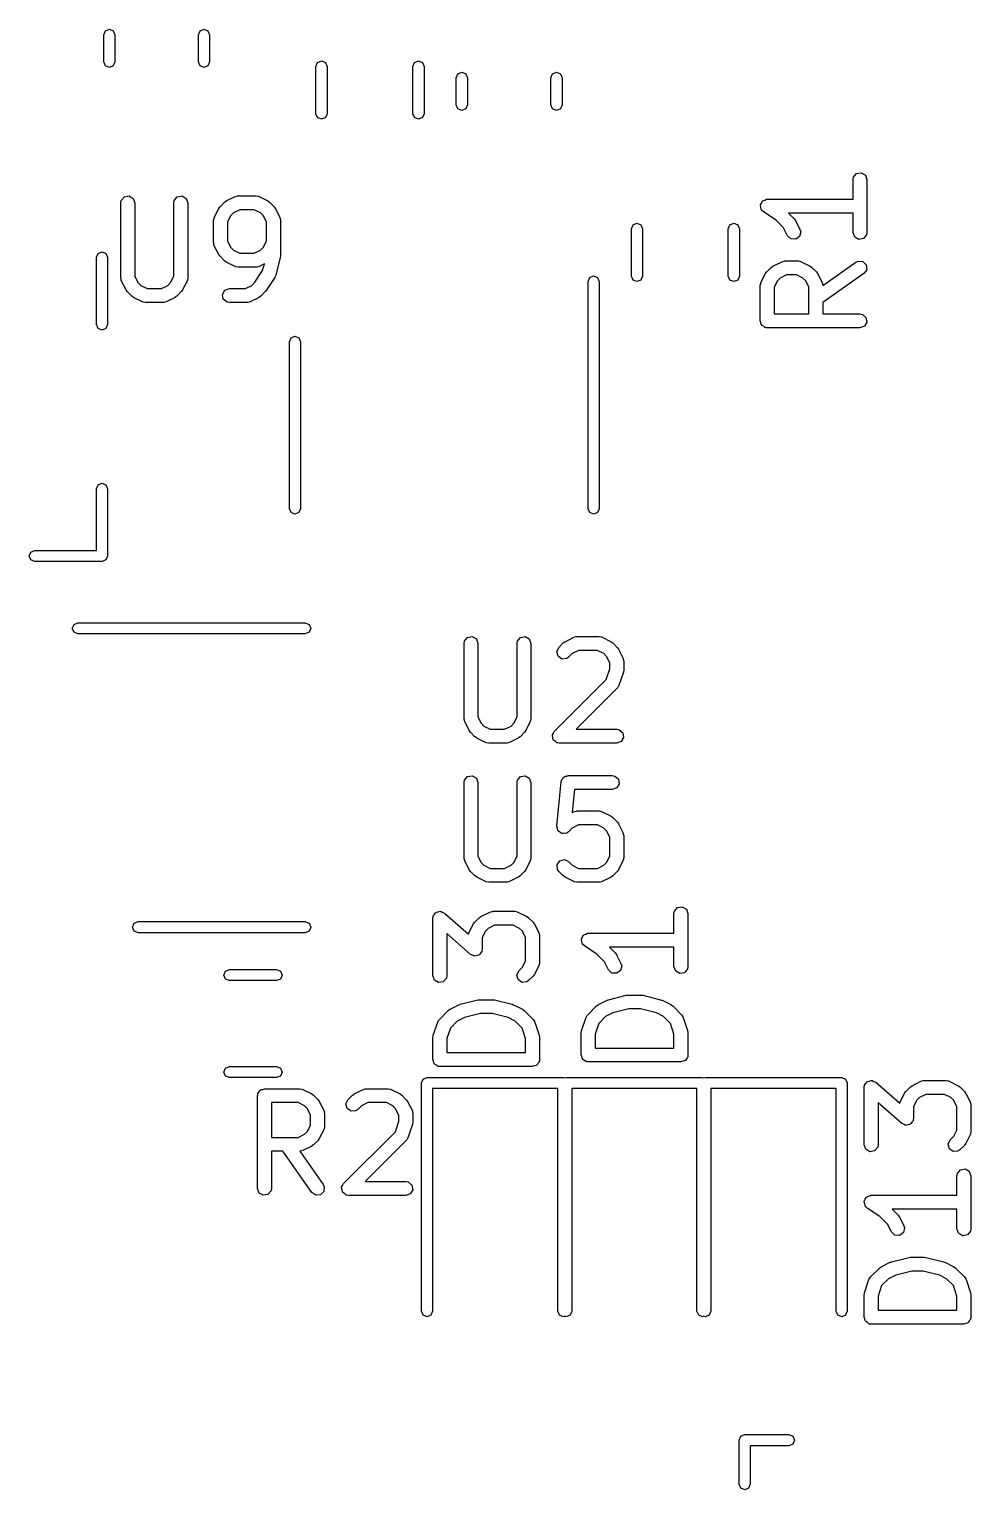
# Model space of a CAD drawing. Extents: x 116.8 to 159.2, y -137.5 to -92.6.
# Drawn here: x 141.22 to 151.38, y -110.88 to -95.13 of the extents above; entities that cross this region are included whole.
import ezdxf

# ---------------------------------------------------------------- set-up
doc = ezdxf.new("R2010")
doc.units = 0
doc.layers.add('BLACK', color=7, linetype='CONTINUOUS')

msp = doc.modelspace()

# ---------------------------------------------------------------- linework, layer by layer
at = {"layer": 'BLACK', "linetype": 'CONTINUOUS'}
for p, q in [((142.03, -95.1912), (142.048, -95.1488)), ((142.03, -95.4838), (142.03, -95.1912)), ((142.048, -95.1488), (142.09, -95.1312)), ((142.09, -95.1312), (142.132, -95.1488)), ((142.132, -95.1488), (142.15, -95.1912)), ((142.15, -95.1912), (142.15, -95.4838)), ((143.05, -95.1912), (143.068, -95.1488)), ((143.05, -95.4838), (143.05, -95.1912)), ((143.068, -95.1488), (143.11, -95.1312)), ((143.11, -95.1312), (143.152, -95.1488)), ((143.152, -95.1488), (143.17, -95.1912)), ((143.17, -95.1912), (143.17, -95.4838)), ((142.048, -95.5262), (142.03, -95.4838)), ((142.09, -95.5438), (142.048, -95.5262)), ((142.132, -95.5262), (142.09, -95.5438)), ((142.15, -95.4838), (142.132, -95.5262)), ((143.068, -95.5262), (143.05, -95.4838)), ((143.11, -95.5438), (143.068, -95.5262)), ((143.152, -95.5262), (143.11, -95.5438)), ((143.17, -95.4838), (143.152, -95.5262)), ((144.317, -95.5328), (144.335, -95.4903)), ((144.317, -96.0422), (144.317, -95.5328)), ((144.335, -95.4903), (144.377, -95.4728)), ((144.377, -95.4728), (144.42, -95.4903)), ((144.42, -95.4903), (144.438, -95.5328)), ((144.438, -95.5328), (144.438, -96.0422)), ((145.362, -95.5328), (145.38, -95.4903)), ((145.362, -96.0422), (145.362, -95.5328)), ((145.38, -95.4903), (145.422, -95.4728)), ((145.422, -95.4728), (145.465, -95.4903)), ((145.465, -95.4903), (145.482, -95.5328)), ((145.482, -95.5328), (145.482, -96.0422)), ((145.83, -95.6537), (145.848, -95.6113)), ((145.83, -95.9463), (145.83, -95.6537)), ((145.848, -95.6113), (145.89, -95.5937)), ((145.89, -95.5937), (145.932, -95.6113)), ((145.932, -95.6113), (145.95, -95.6537)), ((145.95, -95.6537), (145.95, -95.9463)), ((146.85, -95.6537), (146.868, -95.6113)), ((146.85, -95.9463), (146.85, -95.6537)), ((146.868, -95.6113), (146.91, -95.5937)), ((146.91, -95.5937), (146.952, -95.6113)), ((146.952, -95.6113), (146.97, -95.6537)), ((146.97, -95.6537), (146.97, -95.9463)), ((145.848, -95.9887), (145.83, -95.9463)), ((145.89, -96.0063), (145.848, -95.9887)), ((145.932, -95.9887), (145.89, -96.0063)), ((145.95, -95.9463), (145.932, -95.9887)), ((146.868, -95.9887), (146.85, -95.9463)), ((146.91, -96.0063), (146.868, -95.9887)), ((146.952, -95.9887), (146.91, -96.0063)), ((146.97, -95.9463), (146.952, -95.9887)), ((144.335, -96.0846), (144.317, -96.0422)), ((144.377, -96.1022), (144.335, -96.0846)), ((144.42, -96.0846), (144.377, -96.1022)), ((144.438, -96.0422), (144.42, -96.0846)), ((145.38, -96.0846), (145.362, -96.0422)), ((145.422, -96.1022), (145.38, -96.0846)), ((145.465, -96.0846), (145.422, -96.1022)), ((145.482, -96.0422), (145.465, -96.0846)), ((150.107, -96.7518), (150.112, -96.7261)), ((150.107, -96.9625), (150.107, -96.7518)), ((150.112, -96.7261), (150.145, -96.6868)), ((150.145, -96.6868), (150.195, -96.6779)), ((150.195, -96.6779), (150.24, -96.7036)), ((150.24, -96.7036), (150.257, -96.7518)), ((150.257, -96.7518), (150.257, -97.3232)), ((142.213, -97.0024), (142.218, -96.9767)), ((142.218, -96.9767), (142.251, -96.9374)), ((142.251, -96.9374), (142.301, -96.9285)), ((142.301, -96.9285), (142.346, -96.9542)), ((142.346, -96.9542), (142.363, -97.0024)), ((142.785, -97.0024), (142.789, -96.9767)), ((142.789, -96.9767), (142.822, -96.9374)), ((142.822, -96.9374), (142.873, -96.9285)), ((142.873, -96.9285), (142.917, -96.9542)), ((142.917, -96.9542), (142.935, -97.0024)), ((143.35, -96.9829), (143.445, -96.9353)), ((143.445, -96.9353), (143.47, -96.9279)), ((143.47, -96.9279), (143.474, -96.9289)), ((143.474, -96.9289), (143.479, -96.9274)), ((143.479, -96.9274), (143.669, -96.9274)), ((143.669, -96.9274), (143.695, -96.9319)), ((143.695, -96.9319), (143.698, -96.9348)), ((143.698, -96.9348), (143.703, -96.9353)), ((143.703, -96.9353), (143.798, -96.9829)), ((149.132, -96.9838), (149.134, -96.98)), ((149.134, -96.98), (149.155, -96.9726)), ((149.155, -96.9726), (149.174, -96.963)), ((149.174, -96.963), (149.178, -96.964)), ((149.178, -96.964), (149.182, -96.9625)), ((149.182, -96.9625), (150.107, -96.9625)), ((142.213, -97.8119), (142.213, -97.0024)), ((142.363, -97.0024), (142.363, -97.7942)), ((142.785, -97.7942), (142.785, -97.0024)), ((142.935, -97.0024), (142.935, -97.8119)), ((143.221, -97.1593), (143.269, -97.0641)), ((143.269, -97.0641), (143.282, -97.0461)), ((143.282, -97.0461), (143.283, -97.0446)), ((143.283, -97.0446), (143.33, -96.997)), ((143.33, -96.997), (143.349, -96.9841)), ((143.349, -96.9841), (143.35, -96.9829)), ((143.428, -97.1116), (143.397, -97.142)), ((143.496, -97.0774), (143.428, -97.1116)), ((143.651, -97.0774), (143.496, -97.0774)), ((143.72, -97.1116), (143.651, -97.0774)), ((143.75, -97.142), (143.72, -97.1116)), ((143.798, -96.9829), (143.816, -96.9963)), ((143.816, -96.9963), (143.817, -96.997)), ((143.817, -96.997), (143.865, -97.0446)), ((143.865, -97.0446), (143.878, -97.063)), ((143.878, -97.063), (143.879, -97.0641)), ((143.879, -97.0641), (143.927, -97.1593)), ((149.108, -97.0327), (149.109, -97.0287)), ((149.114, -97.0536), (149.108, -97.0327)), ((149.109, -97.0245), (149.119, -97.0056)), ((149.109, -97.0287), (149.109, -97.0245)), ((149.117, -97.075), (149.114, -97.0536)), ((149.121, -97.0778), (149.117, -97.075)), ((149.119, -97.0056), (149.128, -96.9857)), ((149.122, -97.0819), (149.121, -97.0778)), ((149.141, -97.0999), (149.122, -97.0819)), ((149.128, -96.9857), (149.132, -96.9838)), ((149.277, -97.191), (149.141, -97.0999)), ((150.107, -97.1125), (149.411, -97.1125)), ((149.411, -97.1125), (149.474, -97.1749)), ((150.107, -97.3232), (150.107, -97.1125)), ((143.213, -97.1929), (143.218, -97.1672)), ((143.213, -97.431), (143.213, -97.1929)), ((143.218, -97.1672), (143.22, -97.1638)), ((143.22, -97.1638), (143.221, -97.1593)), ((143.397, -97.142), (143.363, -97.2106)), ((143.363, -97.2106), (143.363, -97.4132)), ((143.785, -97.2106), (143.75, -97.142)), ((143.785, -97.4132), (143.785, -97.2106)), ((143.927, -97.1593), (143.934, -97.1843)), ((143.934, -97.1843), (143.933, -97.1886)), ((143.933, -97.1886), (143.935, -97.1929)), ((143.935, -97.1929), (143.935, -97.5738)), ((147.718, -97.2828), (147.735, -97.2403)), ((147.718, -97.7922), (147.718, -97.2828)), ((147.735, -97.2403), (147.778, -97.2228)), ((147.778, -97.2228), (147.82, -97.2403)), ((147.82, -97.2403), (147.838, -97.2828)), ((147.838, -97.2828), (147.838, -97.7922)), ((148.762, -97.2828), (148.78, -97.2403)), ((148.762, -97.7922), (148.762, -97.2828)), ((148.78, -97.2403), (148.822, -97.2228)), ((148.822, -97.2228), (148.865, -97.2403)), ((148.865, -97.2403), (148.882, -97.2828)), ((148.882, -97.2828), (148.882, -97.7922)), ((149.359, -97.2724), (149.277, -97.191)), ((149.401, -97.3568), (149.359, -97.2724)), ((149.474, -97.1749), (149.486, -97.1933)), ((149.486, -97.1933), (149.488, -97.1944)), ((149.488, -97.1944), (149.535, -97.2897)), ((149.535, -97.2897), (149.543, -97.3146)), ((143.215, -97.4352), (143.213, -97.431)), ((143.214, -97.4395), (143.215, -97.4352)), ((143.221, -97.4645), (143.214, -97.4395)), ((143.363, -97.4132), (143.397, -97.4818)), ((143.75, -97.4818), (143.785, -97.4132)), ((149.438, -97.392), (149.401, -97.3568)), ((149.489, -97.3951), (149.438, -97.392)), ((149.531, -97.3645), (149.489, -97.3951)), ((149.543, -97.3146), (149.531, -97.3645)), ((150.125, -97.3714), (150.107, -97.3232)), ((150.169, -97.3971), (150.125, -97.3714)), ((150.22, -97.3882), (150.169, -97.3971)), ((150.253, -97.3489), (150.22, -97.3882)), ((150.257, -97.3232), (150.253, -97.3489)), ((141.95, -97.59), (141.968, -97.5476)), ((141.95, -98.315), (141.95, -97.59)), ((141.968, -97.5476), (142.01, -97.53)), ((142.01, -97.53), (142.052, -97.5476)), ((142.052, -97.5476), (142.07, -97.59)), ((142.07, -97.59), (142.07, -98.315)), ((143.269, -97.5597), (143.221, -97.4645)), ((143.27, -97.5609), (143.269, -97.5597)), ((143.283, -97.5792), (143.27, -97.5609)), ((143.33, -97.6268), (143.283, -97.5792)), ((143.397, -97.4818), (143.428, -97.5122)), ((143.428, -97.5122), (143.496, -97.5464)), ((143.496, -97.5464), (143.651, -97.5464)), ((143.651, -97.5464), (143.72, -97.5122)), ((143.72, -97.5122), (143.75, -97.4818)), ((143.932, -97.592), (143.885, -97.7825)), ((143.935, -97.5738), (143.932, -97.5886)), ((143.932, -97.5886), (143.932, -97.592)), ((143.332, -97.6275), (143.33, -97.6268)), ((143.35, -97.6409), (143.332, -97.6275)), ((143.445, -97.6885), (143.35, -97.6409)), ((143.449, -97.689), (143.445, -97.6885)), ((143.453, -97.6919), (143.449, -97.689)), ((143.479, -97.6964), (143.453, -97.6919)), ((143.669, -97.6964), (143.479, -97.6964)), ((143.658, -97.8594), (143.742, -97.7335)), ((143.673, -97.6949), (143.669, -97.6964)), ((143.678, -97.6959), (143.673, -97.6949)), ((143.703, -97.6885), (143.678, -97.6959)), ((143.761, -97.6594), (143.703, -97.6885)), ((143.742, -97.7335), (143.761, -97.6594)), ((149.115, -97.8611), (149.163, -97.7659)), ((149.163, -97.7659), (149.176, -97.7479)), ((149.176, -97.7479), (149.177, -97.7464)), ((149.177, -97.7464), (149.225, -97.6988)), ((149.225, -97.6988), (149.243, -97.6859)), ((149.243, -97.6859), (149.244, -97.6847)), ((149.244, -97.6847), (149.339, -97.6371)), ((149.339, -97.6371), (149.364, -97.6297)), ((149.364, -97.6297), (149.369, -97.6307)), ((149.369, -97.6307), (149.373, -97.6292)), ((149.373, -97.6292), (149.516, -97.6292)), ((149.516, -97.6292), (149.541, -97.6337)), ((149.541, -97.6337), (149.545, -97.6366)), ((149.545, -97.6366), (149.549, -97.6371)), ((149.549, -97.6371), (149.644, -97.6847)), ((149.644, -97.6847), (149.663, -97.6981)), ((149.663, -97.6981), (149.664, -97.6988)), ((149.664, -97.6988), (149.712, -97.7464)), ((149.712, -97.7464), (149.724, -97.7647)), ((149.724, -97.7647), (149.726, -97.7659)), ((149.726, -97.7659), (149.773, -97.8611)), ((149.781, -97.8937), (150.139, -97.6427)), ((150.225, -97.7656), (149.781, -98.0765)), ((150.139, -97.6427), (150.163, -97.6317)), ((150.163, -97.6317), (150.214, -97.6362)), ((150.214, -97.6362), (150.25, -97.6725)), ((150.255, -97.7236), (150.225, -97.7656)), ((150.25, -97.6725), (150.255, -97.7236)), ((142.215, -97.8161), (142.213, -97.8119)), ((142.214, -97.8205), (142.215, -97.8161)), ((142.221, -97.8454), (142.214, -97.8205)), ((142.269, -97.9407), (142.221, -97.8454)), ((142.363, -97.7942), (142.397, -97.8627)), ((142.397, -97.8627), (142.428, -97.8931)), ((142.428, -97.8931), (142.496, -97.9274)), ((142.651, -97.9274), (142.72, -97.8931)), ((142.72, -97.8931), (142.75, -97.8627)), ((142.75, -97.8627), (142.785, -97.7942)), ((142.927, -97.8454), (142.879, -97.9407)), ((142.93, -97.8376), (142.927, -97.841)), ((142.927, -97.841), (142.927, -97.8454)), ((142.935, -97.8119), (142.93, -97.8376)), ((143.556, -97.9274), (143.625, -97.8931)), ((143.625, -97.8931), (143.658, -97.8594)), ((143.874, -97.8059), (143.779, -97.9487)), ((143.885, -97.7825), (143.874, -97.8055)), ((143.874, -97.8055), (143.874, -97.8059)), ((147.25, -97.85), (147.268, -97.8076)), ((147.25, -100.3), (147.25, -97.85)), ((147.268, -97.8076), (147.31, -97.79)), ((147.31, -97.79), (147.352, -97.8076)), ((147.352, -97.8076), (147.37, -97.85)), ((147.37, -97.85), (147.37, -100.3)), ((147.735, -97.8346), (147.718, -97.7922)), ((147.778, -97.8522), (147.735, -97.8346)), ((147.82, -97.8346), (147.778, -97.8522)), ((147.838, -97.7922), (147.82, -97.8346)), ((148.78, -97.8346), (148.762, -97.7922)), ((148.822, -97.8522), (148.78, -97.8346)), ((148.865, -97.8346), (148.822, -97.8522)), ((148.882, -97.7922), (148.865, -97.8346)), ((149.107, -97.8946), (149.112, -97.869)), ((149.107, -98.2756), (149.107, -97.8946)), ((149.112, -97.869), (149.115, -97.8656)), ((149.115, -97.8656), (149.115, -97.8611)), ((149.292, -97.8438), (149.257, -97.9123)), ((149.257, -97.9123), (149.257, -98.2006)), ((149.322, -97.8134), (149.292, -97.8438)), ((149.391, -97.7792), (149.322, -97.8134)), ((149.498, -97.7792), (149.391, -97.7792)), ((149.567, -97.8134), (149.498, -97.7792)), ((149.597, -97.8438), (149.567, -97.8134)), ((149.631, -97.9123), (149.597, -97.8438)), ((149.631, -98.2006), (149.631, -97.9123)), ((149.773, -97.8611), (149.781, -97.8861)), ((149.781, -97.8861), (149.78, -97.8904)), ((149.78, -97.8904), (149.781, -97.8937)), ((142.27, -97.9418), (142.269, -97.9407)), ((142.283, -97.9602), (142.27, -97.9418)), ((142.33, -98.0078), (142.283, -97.9602)), ((142.332, -98.0085), (142.33, -98.0078)), ((142.35, -98.0218), (142.332, -98.0085)), ((142.445, -98.0695), (142.35, -98.0218)), ((142.449, -98.07), (142.445, -98.0695)), ((142.453, -98.0729), (142.449, -98.07)), ((142.479, -98.0774), (142.453, -98.0729)), ((142.669, -98.0774), (142.479, -98.0774)), ((142.496, -97.9274), (142.651, -97.9274)), ((142.673, -98.0758), (142.669, -98.0774)), ((142.678, -98.0769), (142.673, -98.0758)), ((142.703, -98.0695), (142.678, -98.0769)), ((142.798, -98.0218), (142.703, -98.0695)), ((142.799, -98.0207), (142.798, -98.0218)), ((142.817, -98.0078), (142.799, -98.0207)), ((142.865, -97.9602), (142.817, -98.0078)), ((142.866, -97.9587), (142.865, -97.9602)), ((142.879, -97.9407), (142.866, -97.9587)), ((143.309, -97.9894), (143.335, -97.9449)), ((143.318, -98.0399), (143.309, -97.9894)), ((143.358, -98.0729), (143.318, -98.0399)), ((143.335, -97.9449), (143.383, -97.9274)), ((143.383, -98.0774), (143.358, -98.0729)), ((143.383, -97.9274), (143.556, -97.9274)), ((143.574, -98.0774), (143.383, -98.0774)), ((143.578, -98.0758), (143.574, -98.0774)), ((143.582, -98.0769), (143.578, -98.0758)), ((143.607, -98.0695), (143.582, -98.0769)), ((143.703, -98.0218), (143.607, -98.0695)), ((143.704, -98.0207), (143.703, -98.0218)), ((143.722, -98.0078), (143.704, -98.0207)), ((143.77, -97.9602), (143.722, -98.0078)), ((143.771, -97.957), (143.77, -97.9602)), ((143.779, -97.9487), (143.771, -97.957)), ((149.781, -98.0765), (149.781, -98.2006)), ((149.257, -98.2006), (149.631, -98.2006)), ((149.781, -98.2006), (150.182, -98.2006)), ((150.182, -98.2006), (150.208, -98.2051)), ((150.208, -98.2051), (150.247, -98.2381)), ((150.247, -98.2381), (150.256, -98.2886)), ((141.968, -98.3574), (141.95, -98.315)), ((142.01, -98.375), (141.968, -98.3574)), ((142.052, -98.3574), (142.01, -98.375)), ((142.07, -98.315), (142.052, -98.3574)), ((149.114, -98.2939), (149.107, -98.2756)), ((149.117, -98.3131), (149.114, -98.2939)), ((149.123, -98.3174), (149.117, -98.3131)), ((149.125, -98.3238), (149.123, -98.3174)), ((149.142, -98.3335), (149.125, -98.3238)), ((149.157, -98.3461), (149.142, -98.3335)), ((149.166, -98.3478), (149.157, -98.3461)), ((149.169, -98.3495), (149.166, -98.3478)), ((149.173, -98.3489), (149.169, -98.3495)), ((149.182, -98.3506), (149.173, -98.3489)), ((150.182, -98.3506), (149.182, -98.3506)), ((150.231, -98.333), (150.182, -98.3506)), ((150.256, -98.2886), (150.231, -98.333)), ((144.03, -98.5), (144.048, -98.4576)), ((144.03, -100.3), (144.03, -98.5)), ((144.048, -98.4576), (144.09, -98.44)), ((144.09, -98.44), (144.132, -98.4576)), ((144.132, -98.4576), (144.15, -98.5)), ((144.15, -98.5), (144.15, -100.3)), ((141.95, -100.085), (141.968, -100.043)), ((141.95, -100.75), (141.95, -100.085)), ((141.968, -100.043), (142.01, -100.025)), ((142.01, -100.025), (142.052, -100.043)), ((142.052, -100.043), (142.07, -100.085)), ((142.07, -100.085), (142.07, -100.81)), ((144.048, -100.342), (144.03, -100.3)), ((144.09, -100.36), (144.048, -100.342)), ((144.132, -100.342), (144.09, -100.36)), ((144.15, -100.3), (144.132, -100.342)), ((147.268, -100.342), (147.25, -100.3)), ((147.31, -100.36), (147.268, -100.342)), ((147.352, -100.342), (147.31, -100.36)), ((147.37, -100.3), (147.352, -100.342)), ((141.243, -100.768), (141.285, -100.75)), ((141.285, -100.75), (141.95, -100.75)), ((141.225, -100.81), (141.243, -100.768)), ((141.243, -100.852), (141.225, -100.81)), ((141.285, -100.87), (141.243, -100.852)), ((142.01, -100.87), (141.285, -100.87)), ((142.052, -100.852), (142.01, -100.87)), ((142.07, -100.81), (142.052, -100.852)), ((141.708, -101.548), (141.75, -101.53)), ((141.75, -101.53), (144.2, -101.53)), ((144.2, -101.53), (144.242, -101.548)), ((141.69, -101.59), (141.708, -101.548)), ((141.708, -101.632), (141.69, -101.59)), ((141.75, -101.65), (141.708, -101.632)), ((144.2, -101.65), (141.75, -101.65)), ((144.242, -101.632), (144.2, -101.65)), ((144.242, -101.548), (144.26, -101.59)), ((144.26, -101.59), (144.242, -101.632)), ((145.918, -101.727), (145.951, -101.687)), ((145.951, -101.687), (146.001, -101.679)), ((146.001, -101.679), (146.046, -101.704)), ((146.046, -101.704), (146.063, -101.752)), ((146.489, -101.727), (146.522, -101.687)), ((146.522, -101.687), (146.573, -101.679)), ((146.573, -101.679), (146.617, -101.704)), ((146.617, -101.704), (146.635, -101.752)), ((147.002, -101.733), (147.097, -101.685)), ((147.097, -101.685), (147.122, -101.678)), ((147.122, -101.678), (147.127, -101.679)), ((147.127, -101.679), (147.131, -101.677)), ((147.131, -101.677), (147.369, -101.677)), ((147.369, -101.677), (147.395, -101.682)), ((147.395, -101.682), (147.398, -101.685)), ((147.398, -101.685), (147.403, -101.685)), ((147.403, -101.685), (147.498, -101.733)), ((145.913, -101.752), (145.918, -101.727)), ((145.913, -102.562), (145.913, -101.752)), ((146.063, -101.752), (146.063, -102.544)), ((146.485, -101.752), (146.489, -101.727)), ((146.485, -102.544), (146.485, -101.752)), ((146.635, -101.752), (146.635, -102.562)), ((146.913, -101.841), (146.935, -101.795)), ((146.927, -101.891), (146.913, -101.841)), ((146.935, -101.795), (146.983, -101.747)), ((146.983, -101.747), (147.001, -101.734)), ((147.001, -101.734), (147.002, -101.733)), ((147.08, -101.862), (147.041, -101.901)), ((147.149, -101.827), (147.08, -101.862)), ((147.351, -101.827), (147.149, -101.827)), ((147.42, -101.862), (147.351, -101.827)), ((147.45, -101.892), (147.42, -101.862)), ((147.498, -101.733), (147.516, -101.746)), ((147.516, -101.746), (147.517, -101.747)), ((147.517, -101.747), (147.565, -101.795)), ((147.565, -101.795), (147.578, -101.813)), ((147.578, -101.813), (147.579, -101.814)), ((147.579, -101.814), (147.627, -101.909)), ((146.969, -101.92), (146.927, -101.891)), ((147.02, -101.916), (146.969, -101.92)), ((147.041, -101.901), (147.02, -101.916)), ((147.485, -101.961), (147.45, -101.892)), ((147.485, -102.026), (147.485, -101.961)), ((147.627, -101.909), (147.634, -101.934)), ((147.634, -101.934), (147.633, -101.939)), ((147.633, -101.939), (147.635, -101.943)), ((147.635, -101.943), (147.635, -102.038)), ((146.887, -102.699), (147.446, -102.14)), ((147.446, -102.14), (147.485, -102.026)), ((147.631, -102.062), (147.583, -102.205)), ((147.635, -102.038), (147.631, -102.06)), ((147.631, -102.06), (147.631, -102.062)), ((147.565, -102.234), (147.122, -102.677)), ((147.567, -102.23), (147.565, -102.234)), ((147.571, -102.228), (147.567, -102.23)), ((147.583, -102.205), (147.571, -102.228)), ((145.915, -102.566), (145.913, -102.562)), ((145.914, -102.57), (145.915, -102.566)), ((145.921, -102.595), (145.914, -102.57)), ((145.969, -102.691), (145.921, -102.595)), ((146.063, -102.544), (146.097, -102.613)), ((146.097, -102.613), (146.128, -102.643)), ((146.128, -102.643), (146.196, -102.677)), ((146.351, -102.677), (146.42, -102.643)), ((146.42, -102.643), (146.45, -102.613)), ((146.45, -102.613), (146.485, -102.544)), ((146.627, -102.595), (146.579, -102.691)), ((146.63, -102.588), (146.627, -102.591)), ((146.627, -102.591), (146.627, -102.595)), ((146.635, -102.562), (146.63, -102.588)), ((145.97, -102.692), (145.969, -102.691)), ((145.983, -102.71), (145.97, -102.692)), ((146.03, -102.758), (145.983, -102.71)), ((146.032, -102.758), (146.03, -102.758)), ((146.05, -102.772), (146.032, -102.758)), ((146.145, -102.819), (146.05, -102.772)), ((146.196, -102.677), (146.351, -102.677)), ((146.498, -102.772), (146.403, -102.819)), ((146.499, -102.771), (146.498, -102.772)), ((146.517, -102.758), (146.499, -102.771)), ((146.565, -102.71), (146.517, -102.758)), ((146.566, -102.709), (146.565, -102.71)), ((146.579, -102.691), (146.566, -102.709)), ((146.866, -102.746), (146.867, -102.743)), ((146.872, -102.768), (146.866, -102.746)), ((146.867, -102.739), (146.878, -102.72)), ((146.867, -102.743), (146.867, -102.739)), ((146.876, -102.79), (146.872, -102.768)), ((146.878, -102.792), (146.876, -102.79)), ((146.878, -102.72), (146.887, -102.699)), ((146.879, -102.795), (146.878, -102.792)), ((146.898, -102.808), (146.879, -102.795)), ((147.122, -102.677), (147.56, -102.677)), ((147.56, -102.677), (147.585, -102.682)), ((147.585, -102.682), (147.624, -102.715)), ((147.633, -102.765), (147.608, -102.81)), ((147.624, -102.715), (147.633, -102.765)), ((146.149, -102.82), (146.145, -102.819)), ((146.153, -102.823), (146.149, -102.82)), ((146.179, -102.827), (146.153, -102.823)), ((146.369, -102.827), (146.179, -102.827)), ((146.373, -102.826), (146.369, -102.827)), ((146.378, -102.827), (146.373, -102.826)), ((146.403, -102.819), (146.378, -102.827)), ((146.915, -102.823), (146.898, -102.808)), ((146.919, -102.824), (146.915, -102.823)), ((146.921, -102.825), (146.919, -102.824)), ((146.924, -102.825), (146.921, -102.825)), ((146.94, -102.827), (146.924, -102.825)), ((147.56, -102.827), (146.94, -102.827)), ((147.608, -102.81), (147.56, -102.827)), ((145.913, -103.252), (145.918, -103.227)), ((145.913, -104.062), (145.913, -103.252)), ((145.918, -103.227), (145.951, -103.187)), ((145.951, -103.187), (146.001, -103.179)), ((146.001, -103.179), (146.046, -103.204)), ((146.046, -103.204), (146.063, -103.252)), ((146.063, -103.252), (146.063, -104.044)), ((146.485, -103.252), (146.489, -103.227)), ((146.485, -104.044), (146.485, -103.252)), ((146.489, -103.227), (146.522, -103.187)), ((146.522, -103.187), (146.573, -103.179)), ((146.573, -103.179), (146.617, -103.204)), ((146.617, -103.204), (146.635, -103.252)), ((146.635, -103.252), (146.635, -104.062)), ((146.913, -103.721), (146.961, -103.245)), ((146.961, -103.245), (146.962, -103.241)), ((146.962, -103.239), (146.963, -103.237)), ((146.962, -103.241), (146.962, -103.239)), ((146.963, -103.237), (146.968, -103.22)), ((146.968, -103.22), (146.98, -103.209)), ((146.98, -103.209), (146.988, -103.195)), ((146.988, -103.195), (146.997, -103.191)), ((146.997, -103.191), (147.005, -103.184)), ((147.005, -103.184), (147.021, -103.183)), ((147.021, -103.183), (147.036, -103.177)), ((147.036, -103.177), (147.512, -103.177)), ((147.512, -103.177), (147.538, -103.182)), ((147.538, -103.182), (147.577, -103.215)), ((147.586, -103.265), (147.56, -103.31)), ((147.577, -103.215), (147.586, -103.265)), ((147.104, -103.327), (147.079, -103.576)), ((147.512, -103.327), (147.104, -103.327)), ((147.56, -103.31), (147.512, -103.327)), ((147.079, -103.576), (147.097, -103.566)), ((147.097, -103.566), (147.122, -103.559)), ((147.122, -103.559), (147.127, -103.56)), ((147.127, -103.56), (147.131, -103.558)), ((147.131, -103.558), (147.369, -103.558)), ((147.369, -103.558), (147.395, -103.563)), ((147.395, -103.563), (147.398, -103.566)), ((147.398, -103.566), (147.403, -103.566)), ((147.403, -103.566), (147.498, -103.614)), ((146.914, -103.722), (146.913, -103.721)), ((146.92, -103.746), (146.913, -103.722)), ((146.913, -103.722), (146.914, -103.722)), ((146.926, -103.771), (146.92, -103.746)), ((147.08, -103.743), (147.041, -103.782)), ((147.149, -103.708), (147.08, -103.743)), ((147.351, -103.708), (147.149, -103.708)), ((147.42, -103.743), (147.351, -103.708)), ((147.45, -103.773), (147.42, -103.743)), ((147.498, -103.614), (147.516, -103.627)), ((147.516, -103.627), (147.517, -103.628)), ((147.517, -103.628), (147.565, -103.676)), ((147.565, -103.676), (147.578, -103.694)), ((147.578, -103.694), (147.579, -103.695)), ((147.579, -103.695), (147.627, -103.79)), ((146.927, -103.771), (146.926, -103.771)), ((146.927, -103.772), (146.927, -103.771)), ((146.947, -103.786), (146.927, -103.772)), ((146.968, -103.801), (146.947, -103.786)), ((146.969, -103.801), (146.968, -103.801)), ((146.968, -103.801), (146.968, -103.801)), ((146.994, -103.799), (146.969, -103.801)), ((147.019, -103.797), (146.994, -103.799)), ((147.02, -103.797), (147.019, -103.797)), ((147.019, -103.797), (147.019, -103.797)), ((147.041, -103.782), (147.02, -103.797)), ((147.485, -103.842), (147.45, -103.773)), ((147.485, -104.044), (147.485, -103.842)), ((147.627, -103.79), (147.634, -103.815)), ((147.634, -103.815), (147.633, -103.82)), ((147.633, -103.82), (147.635, -103.824)), ((147.635, -103.824), (147.635, -104.062)), ((145.915, -104.066), (145.913, -104.062)), ((145.914, -104.07), (145.915, -104.066)), ((146.063, -104.044), (146.097, -104.113)), ((146.45, -104.113), (146.485, -104.044)), ((146.635, -104.062), (146.63, -104.088)), ((147.45, -104.113), (147.485, -104.044)), ((147.635, -104.062), (147.63, -104.088)), ((145.921, -104.095), (145.914, -104.07)), ((145.969, -104.191), (145.921, -104.095)), ((145.97, -104.192), (145.969, -104.191)), ((145.983, -104.21), (145.97, -104.192)), ((146.03, -104.258), (145.983, -104.21)), ((146.097, -104.113), (146.128, -104.143)), ((146.128, -104.143), (146.196, -104.177)), ((146.196, -104.177), (146.351, -104.177)), ((146.351, -104.177), (146.42, -104.143)), ((146.42, -104.143), (146.45, -104.113)), ((146.565, -104.21), (146.517, -104.258)), ((146.566, -104.209), (146.565, -104.21)), ((146.579, -104.191), (146.566, -104.209)), ((146.627, -104.095), (146.579, -104.191)), ((146.63, -104.088), (146.627, -104.091)), ((146.627, -104.091), (146.627, -104.095)), ((146.916, -104.138), (146.945, -104.096)), ((146.92, -104.189), (146.916, -104.138)), ((146.935, -104.21), (146.92, -104.189)), ((146.983, -104.258), (146.935, -104.21)), ((146.945, -104.096), (146.995, -104.082)), ((146.995, -104.082), (147.041, -104.104)), ((147.041, -104.104), (147.08, -104.143)), ((147.08, -104.143), (147.149, -104.177)), ((147.149, -104.177), (147.351, -104.177)), ((147.351, -104.177), (147.42, -104.143)), ((147.42, -104.143), (147.45, -104.113)), ((147.565, -104.21), (147.517, -104.258)), ((147.566, -104.209), (147.565, -104.21)), ((147.579, -104.191), (147.566, -104.209)), ((147.627, -104.095), (147.579, -104.191)), ((147.63, -104.088), (147.627, -104.091)), ((147.627, -104.091), (147.627, -104.095)), ((146.032, -104.258), (146.03, -104.258)), ((146.05, -104.272), (146.032, -104.258)), ((146.145, -104.319), (146.05, -104.272)), ((146.149, -104.32), (146.145, -104.319)), ((146.153, -104.323), (146.149, -104.32)), ((146.179, -104.327), (146.153, -104.323)), ((146.369, -104.327), (146.179, -104.327)), ((146.373, -104.326), (146.369, -104.327)), ((146.378, -104.327), (146.373, -104.326)), ((146.403, -104.319), (146.378, -104.327)), ((146.498, -104.272), (146.403, -104.319)), ((146.499, -104.271), (146.498, -104.272)), ((146.517, -104.258), (146.499, -104.271)), ((146.984, -104.258), (146.983, -104.258)), ((147.002, -104.272), (146.984, -104.258)), ((147.097, -104.319), (147.002, -104.272)), ((147.102, -104.32), (147.097, -104.319)), ((147.105, -104.323), (147.102, -104.32)), ((147.131, -104.327), (147.105, -104.323)), ((147.369, -104.327), (147.131, -104.327)), ((147.373, -104.326), (147.369, -104.327)), ((147.378, -104.327), (147.373, -104.326)), ((147.403, -104.319), (147.378, -104.327)), ((147.498, -104.272), (147.403, -104.319)), ((147.499, -104.271), (147.498, -104.272)), ((147.517, -104.258), (147.499, -104.271)), ((145.58, -104.697), (145.582, -104.689)), ((145.582, -104.689), (145.595, -104.673)), ((145.595, -104.673), (145.605, -104.656)), ((145.605, -104.656), (145.611, -104.654)), ((145.611, -104.654), (145.615, -104.649)), ((145.615, -104.649), (145.635, -104.646)), ((145.635, -104.646), (145.654, -104.639)), ((145.654, -104.639), (145.66, -104.641)), ((145.66, -104.641), (145.665, -104.64)), ((145.665, -104.64), (145.683, -104.651)), ((145.683, -104.651), (145.702, -104.658)), ((145.702, -104.658), (145.962, -104.885)), ((146.076, -104.709), (146.094, -104.696)), ((146.094, -104.696), (146.095, -104.695)), ((146.095, -104.695), (146.19, -104.647)), ((146.19, -104.647), (146.215, -104.64)), ((146.215, -104.64), (146.22, -104.641)), ((146.22, -104.641), (146.224, -104.639)), ((146.224, -104.639), (146.462, -104.639)), ((146.462, -104.639), (146.488, -104.644)), ((146.488, -104.644), (146.491, -104.647)), ((146.491, -104.647), (146.495, -104.647)), ((146.495, -104.647), (146.591, -104.695)), ((146.591, -104.695), (146.609, -104.708)), ((148.177, -104.664), (148.182, -104.639)), ((148.177, -104.875), (148.177, -104.664)), ((148.182, -104.639), (148.215, -104.599)), ((148.215, -104.599), (148.265, -104.59)), ((148.265, -104.59), (148.31, -104.616)), ((148.31, -104.616), (148.327, -104.664)), ((148.327, -104.664), (148.327, -105.236)), ((142.34, -104.81), (142.358, -104.768)), ((142.358, -104.852), (142.34, -104.81)), ((142.358, -104.768), (142.4, -104.75)), ((142.4, -104.87), (142.358, -104.852)), ((142.4, -104.75), (144.2, -104.75)), ((144.2, -104.75), (144.242, -104.768)), ((144.242, -104.852), (144.2, -104.87)), ((144.242, -104.768), (144.26, -104.81)), ((144.26, -104.81), (144.242, -104.852)), ((145.577, -104.714), (145.579, -104.703)), ((145.577, -105.333), (145.577, -104.714)), ((145.579, -104.7), (145.58, -104.697)), ((145.579, -104.703), (145.579, -104.7)), ((145.966, -104.871), (146.014, -104.776)), ((146.014, -104.776), (146.027, -104.758)), ((146.027, -104.758), (146.028, -104.756)), ((146.028, -104.756), (146.076, -104.709)), ((146.173, -104.824), (146.143, -104.854)), ((146.242, -104.789), (146.173, -104.824)), ((146.444, -104.789), (146.242, -104.789)), ((146.513, -104.824), (146.444, -104.789)), ((146.543, -104.854), (146.513, -104.824)), ((146.609, -104.708), (146.61, -104.709)), ((146.61, -104.709), (146.658, -104.756)), ((146.658, -104.756), (146.671, -104.775)), ((146.671, -104.775), (146.672, -104.776)), ((146.672, -104.776), (146.719, -104.871)), ((144.2, -104.87), (142.4, -104.87)), ((145.984, -105.104), (145.727, -104.88)), ((145.727, -104.88), (145.727, -105.333)), ((145.962, -104.885), (145.963, -104.879)), ((145.963, -104.879), (145.966, -104.876)), ((145.966, -104.876), (145.966, -104.871)), ((146.143, -104.854), (146.108, -104.922)), ((146.108, -104.922), (146.108, -105.048)), ((146.577, -104.922), (146.543, -104.854)), ((146.577, -105.173), (146.577, -104.922)), ((146.719, -104.871), (146.727, -104.896)), ((146.727, -104.896), (146.726, -104.901)), ((146.726, -104.901), (146.727, -104.905)), ((146.727, -104.905), (146.727, -105.19)), ((147.178, -104.945), (147.179, -104.941)), ((147.184, -104.966), (147.178, -104.945)), ((147.179, -104.937), (147.189, -104.918)), ((147.179, -104.941), (147.179, -104.937)), ((147.187, -104.987), (147.184, -104.966)), ((147.191, -104.99), (147.187, -104.987)), ((147.189, -104.918), (147.198, -104.898)), ((147.192, -104.994), (147.191, -104.99)), ((147.211, -105.012), (147.192, -104.994)), ((147.198, -104.898), (147.202, -104.896)), ((147.202, -104.896), (147.204, -104.893)), ((147.204, -104.893), (147.225, -104.885)), ((147.225, -104.885), (147.244, -104.875)), ((147.244, -104.875), (147.248, -104.876)), ((147.248, -104.876), (147.252, -104.875)), ((147.252, -104.875), (148.177, -104.875)), ((146.003, -105.111), (145.984, -105.104)), ((146.02, -105.121), (146.003, -105.111)), ((146.026, -105.12), (146.02, -105.121)), ((146.032, -105.123), (146.026, -105.12)), ((146.051, -105.116), (146.032, -105.123)), ((146.071, -105.113), (146.051, -105.116)), ((146.075, -105.108), (146.071, -105.113)), ((146.08, -105.106), (146.075, -105.108)), ((146.091, -105.089), (146.08, -105.106)), ((146.104, -105.073), (146.091, -105.089)), ((146.105, -105.065), (146.104, -105.073)), ((146.107, -105.062), (146.105, -105.065)), ((146.108, -105.048), (146.106, -105.059)), ((146.106, -105.059), (146.107, -105.062)), ((147.347, -105.104), (147.211, -105.012)), ((147.429, -105.185), (147.347, -105.104)), ((148.177, -105.025), (147.481, -105.025)), ((147.481, -105.025), (147.544, -105.087)), ((147.544, -105.087), (147.556, -105.106)), ((147.556, -105.106), (147.558, -105.107)), ((147.558, -105.107), (147.605, -105.202)), ((148.177, -105.236), (148.177, -105.025)), ((143.323, -105.328), (143.34, -105.285)), ((143.34, -105.285), (143.383, -105.267)), ((143.383, -105.267), (143.892, -105.267)), ((143.892, -105.267), (143.935, -105.285)), ((143.935, -105.285), (143.952, -105.328)), ((146.482, -105.327), (146.504, -105.28)), ((146.504, -105.28), (146.543, -105.241)), ((146.543, -105.241), (146.577, -105.173)), ((146.672, -105.319), (146.658, -105.337)), ((146.719, -105.224), (146.672, -105.319)), ((146.72, -105.22), (146.719, -105.224)), ((146.723, -105.216), (146.72, -105.22)), ((146.727, -105.19), (146.723, -105.216)), ((147.471, -105.269), (147.429, -105.185)), ((147.508, -105.305), (147.471, -105.269)), ((147.559, -105.308), (147.508, -105.305)), ((147.601, -105.277), (147.559, -105.308)), ((147.613, -105.227), (147.601, -105.277)), ((147.605, -105.202), (147.613, -105.227)), ((148.195, -105.284), (148.177, -105.236)), ((148.239, -105.31), (148.195, -105.284)), ((148.29, -105.301), (148.239, -105.31)), ((148.323, -105.261), (148.29, -105.301)), ((148.327, -105.236), (148.323, -105.261)), ((143.34, -105.37), (143.323, -105.328)), ((143.383, -105.387), (143.34, -105.37)), ((143.892, -105.387), (143.383, -105.387)), ((143.935, -105.37), (143.892, -105.387)), ((143.952, -105.328), (143.935, -105.37)), ((145.595, -105.382), (145.577, -105.333)), ((145.639, -105.407), (145.595, -105.382)), ((145.69, -105.398), (145.639, -105.407)), ((145.723, -105.359), (145.69, -105.398)), ((145.727, -105.333), (145.723, -105.359)), ((146.496, -105.376), (146.482, -105.327)), ((146.538, -105.406), (146.496, -105.376)), ((146.589, -105.401), (146.538, -105.406)), ((146.61, -105.386), (146.589, -105.401)), ((146.658, -105.339), (146.61, -105.386)), ((146.658, -105.337), (146.658, -105.339)), ((145.872, -105.642), (146.063, -105.594)), ((146.063, -105.594), (146.078, -105.593)), ((146.078, -105.593), (146.081, -105.592)), ((146.081, -105.592), (146.224, -105.592)), ((146.224, -105.592), (146.239, -105.594)), ((146.239, -105.594), (146.242, -105.594)), ((146.242, -105.594), (146.432, -105.642)), ((147.362, -105.645), (147.457, -105.597)), ((147.457, -105.597), (147.469, -105.594)), ((147.469, -105.594), (147.472, -105.592)), ((147.472, -105.592), (147.663, -105.544)), ((147.663, -105.544), (147.678, -105.543)), ((147.678, -105.543), (147.681, -105.542)), ((147.681, -105.542), (147.824, -105.542)), ((147.824, -105.542), (147.839, -105.544)), ((147.839, -105.544), (147.842, -105.544)), ((147.842, -105.544), (148.032, -105.592)), ((148.032, -105.592), (148.044, -105.597)), ((148.044, -105.597), (148.048, -105.597)), ((148.048, -105.597), (148.143, -105.645)), ((145.647, -105.804), (145.742, -105.709)), ((145.742, -105.709), (145.761, -105.696)), ((145.761, -105.696), (145.762, -105.695)), ((145.762, -105.695), (145.857, -105.647)), ((145.917, -105.785), (145.84, -105.824)), ((145.857, -105.647), (145.869, -105.644)), ((145.869, -105.644), (145.872, -105.642)), ((146.09, -105.742), (145.917, -105.785)), ((146.215, -105.742), (146.09, -105.742)), ((146.388, -105.785), (146.215, -105.742)), ((146.465, -105.824), (146.388, -105.785)), ((146.432, -105.642), (146.444, -105.647)), ((146.444, -105.647), (146.448, -105.647)), ((146.448, -105.647), (146.543, -105.695)), ((146.543, -105.695), (146.561, -105.708)), ((146.561, -105.708), (146.563, -105.709)), ((146.563, -105.709), (146.658, -105.804)), ((147.181, -105.926), (147.229, -105.783)), ((147.229, -105.783), (147.241, -105.761)), ((147.241, -105.761), (147.245, -105.758)), ((147.245, -105.758), (147.247, -105.754)), ((147.247, -105.754), (147.342, -105.659)), ((147.342, -105.659), (147.361, -105.646)), ((147.361, -105.646), (147.362, -105.645)), ((147.44, -105.774), (147.366, -105.848)), ((147.517, -105.735), (147.44, -105.774)), ((147.69, -105.692), (147.517, -105.735)), ((147.815, -105.692), (147.69, -105.692)), ((147.988, -105.735), (147.815, -105.692)), ((148.065, -105.774), (147.988, -105.735)), ((148.139, -105.848), (148.065, -105.774)), ((148.143, -105.645), (148.161, -105.658)), ((148.161, -105.658), (148.163, -105.659)), ((148.163, -105.659), (148.258, -105.754)), ((148.258, -105.754), (148.273, -105.775)), ((148.273, -105.775), (148.273, -105.78)), ((148.273, -105.78), (148.276, -105.783)), ((148.276, -105.783), (148.324, -105.926)), ((145.581, -105.976), (145.629, -105.833)), ((145.629, -105.833), (145.641, -105.811)), ((145.641, -105.811), (145.645, -105.808)), ((145.645, -105.808), (145.647, -105.804)), ((145.766, -105.898), (145.727, -106.012)), ((145.84, -105.824), (145.766, -105.898)), ((146.539, -105.898), (146.465, -105.824)), ((146.577, -106.012), (146.539, -105.898)), ((146.658, -105.804), (146.673, -105.825)), ((146.673, -105.825), (146.673, -105.83)), ((146.673, -105.83), (146.676, -105.833)), ((146.676, -105.833), (146.724, -105.976)), ((147.177, -105.95), (147.181, -105.928)), ((147.177, -106.188), (147.177, -105.95)), ((147.181, -105.928), (147.181, -105.926)), ((147.366, -105.848), (147.327, -105.962)), ((148.177, -105.962), (148.139, -105.848)), ((148.324, -105.926), (148.327, -105.948)), ((148.327, -105.948), (148.327, -105.95)), ((148.327, -105.95), (148.327, -106.188)), ((145.577, -106), (145.581, -105.978)), ((145.577, -106.238), (145.577, -106)), ((145.581, -105.978), (145.581, -105.976)), ((145.727, -106.012), (145.727, -106.163)), ((146.577, -106.163), (146.577, -106.012)), ((146.724, -105.976), (146.727, -105.998)), ((146.727, -105.998), (146.727, -106)), ((146.727, -106), (146.727, -106.238)), ((147.327, -105.962), (147.327, -106.113)), ((147.327, -106.113), (148.177, -106.113)), ((148.177, -106.113), (148.177, -105.962)), ((145.584, -106.256), (145.577, -106.238)), ((145.587, -106.276), (145.584, -106.256)), ((145.727, -106.163), (146.577, -106.163)), ((146.723, -106.264), (146.71, -106.279)), ((146.725, -106.254), (146.723, -106.264)), ((146.726, -106.251), (146.725, -106.254)), ((146.727, -106.238), (146.726, -106.248)), ((146.726, -106.248), (146.726, -106.251)), ((147.184, -106.206), (147.177, -106.188)), ((147.187, -106.226), (147.184, -106.206)), ((147.193, -106.23), (147.187, -106.226)), ((147.195, -106.236), (147.193, -106.23)), ((147.212, -106.246), (147.195, -106.236)), ((147.227, -106.259), (147.212, -106.246)), ((147.236, -106.26), (147.227, -106.259)), ((147.239, -106.262), (147.236, -106.26)), ((147.243, -106.261), (147.239, -106.262)), ((147.252, -106.263), (147.243, -106.261)), ((148.252, -106.263), (147.252, -106.263)), ((148.271, -106.256), (148.252, -106.263)), ((148.29, -106.253), (148.271, -106.256)), ((148.294, -106.248), (148.29, -106.253)), ((148.301, -106.246), (148.294, -106.248)), ((148.31, -106.229), (148.301, -106.246)), ((148.323, -106.214), (148.31, -106.229)), ((148.325, -106.204), (148.323, -106.214)), ((148.326, -106.201), (148.325, -106.204)), ((148.327, -106.188), (148.326, -106.198)), ((148.326, -106.198), (148.326, -106.201)), ((143.323, -106.373), (143.34, -106.33)), ((143.34, -106.415), (143.323, -106.373)), ((143.34, -106.33), (143.383, -106.312)), ((143.383, -106.432), (143.34, -106.415)), ((143.383, -106.312), (143.892, -106.312)), ((143.892, -106.312), (143.935, -106.33)), ((143.935, -106.415), (143.892, -106.432)), ((143.935, -106.33), (143.952, -106.373)), ((143.952, -106.373), (143.935, -106.415)), ((145.593, -106.28), (145.587, -106.276)), ((145.595, -106.286), (145.593, -106.28)), ((145.612, -106.296), (145.595, -106.286)), ((145.627, -106.309), (145.612, -106.296)), ((145.636, -106.31), (145.627, -106.309)), ((145.639, -106.312), (145.636, -106.31)), ((145.643, -106.311), (145.639, -106.312)), ((145.652, -106.313), (145.643, -106.311)), ((146.652, -106.313), (145.652, -106.313)), ((146.671, -106.306), (146.652, -106.313)), ((146.69, -106.303), (146.671, -106.306)), ((146.694, -106.298), (146.69, -106.303)), ((146.701, -106.296), (146.694, -106.298)), ((146.71, -106.279), (146.701, -106.296)), ((143.892, -106.432), (143.383, -106.432)), ((143.704, -106.587), (143.714, -106.57)), ((143.714, -106.57), (143.72, -106.568)), ((143.72, -106.568), (143.724, -106.562)), ((143.724, -106.562), (143.744, -106.559)), ((143.744, -106.559), (143.762, -106.552)), ((143.762, -106.552), (144.143, -106.552)), ((144.143, -106.552), (144.169, -106.557)), ((144.169, -106.557), (144.172, -106.56)), ((144.172, -106.56), (144.176, -106.56)), ((144.176, -106.56), (144.272, -106.608)), ((144.728, -106.608), (144.824, -106.56)), ((144.824, -106.56), (144.849, -106.553)), ((144.849, -106.553), (144.853, -106.554)), ((144.853, -106.554), (144.857, -106.552)), ((144.857, -106.552), (145.095, -106.552)), ((145.095, -106.552), (145.121, -106.557)), ((145.121, -106.557), (145.124, -106.56)), ((145.124, -106.56), (145.129, -106.56)), ((145.129, -106.56), (145.224, -106.608)), ((145.455, -106.49), (145.473, -106.448)), ((145.455, -108.95), (145.455, -106.49)), ((145.473, -106.448), (145.515, -106.43)), ((145.515, -106.43), (146.985, -106.43)), ((146.925, -106.55), (145.575, -106.55)), ((145.575, -106.55), (145.575, -108.95)), ((146.925, -108.95), (146.925, -106.55)), ((146.985, -106.43), (147, -106.436)), ((147, -106.436), (147.015, -106.43)), ((147.015, -106.43), (148.485, -106.43)), ((148.425, -106.55), (147.075, -106.55)), ((147.075, -106.55), (147.075, -108.95)), ((148.425, -108.95), (148.425, -106.55)), ((148.485, -106.43), (148.5, -106.436)), ((148.5, -106.436), (148.515, -106.43)), ((148.515, -106.43), (149.985, -106.43)), ((149.925, -106.55), (148.575, -106.55)), ((148.575, -106.55), (148.575, -108.95)), ((149.925, -108.95), (149.925, -106.55)), ((149.985, -106.43), (150.027, -106.448)), ((150.027, -106.448), (150.045, -106.49)), ((150.045, -106.49), (150.045, -108.95)), ((150.227, -106.538), (150.229, -106.527)), ((150.227, -107.157), (150.227, -106.538)), ((150.229, -106.524), (150.23, -106.521)), ((150.229, -106.527), (150.229, -106.524)), ((150.23, -106.521), (150.232, -106.512)), ((150.232, -106.512), (150.245, -106.497)), ((150.245, -106.497), (150.255, -106.48)), ((150.255, -106.48), (150.261, -106.478)), ((150.261, -106.478), (150.265, -106.473)), ((150.265, -106.473), (150.285, -106.47)), ((150.285, -106.47), (150.304, -106.463)), ((150.304, -106.463), (150.31, -106.465)), ((150.31, -106.465), (150.315, -106.464)), ((150.315, -106.464), (150.333, -106.474)), ((150.333, -106.474), (150.352, -106.482)), ((150.352, -106.482), (150.612, -106.709)), ((150.664, -106.6), (150.677, -106.582)), ((150.677, -106.582), (150.678, -106.58)), ((150.678, -106.58), (150.726, -106.533)), ((150.726, -106.533), (150.744, -106.52)), ((150.744, -106.52), (150.745, -106.519)), ((150.745, -106.519), (150.84, -106.471)), ((150.84, -106.471), (150.865, -106.464)), ((150.865, -106.464), (150.87, -106.465)), ((150.87, -106.465), (150.874, -106.463)), ((150.874, -106.463), (151.112, -106.463)), ((151.112, -106.463), (151.138, -106.468)), ((151.138, -106.468), (151.141, -106.471)), ((151.141, -106.471), (151.145, -106.471)), ((151.145, -106.471), (151.241, -106.519)), ((151.241, -106.519), (151.259, -106.532)), ((151.259, -106.532), (151.26, -106.533)), ((151.26, -106.533), (151.308, -106.58)), ((151.308, -106.58), (151.321, -106.599)), ((143.687, -106.627), (143.689, -106.618)), ((143.687, -107.627), (143.687, -106.627)), ((143.688, -106.614), (143.69, -106.611)), ((143.689, -106.618), (143.688, -106.614)), ((143.69, -106.611), (143.691, -106.602)), ((143.691, -106.602), (143.704, -106.587)), ((143.837, -106.702), (143.837, -107.076)), ((144.125, -106.702), (143.837, -106.702)), ((144.194, -106.737), (144.125, -106.702)), ((144.224, -106.767), (144.194, -106.737)), ((144.272, -106.608), (144.29, -106.621)), ((144.29, -106.621), (144.291, -106.622)), ((144.291, -106.622), (144.339, -106.67)), ((144.339, -106.67), (144.352, -106.688)), ((144.352, -106.688), (144.353, -106.689)), ((144.353, -106.689), (144.4, -106.784)), ((144.64, -106.716), (144.661, -106.67)), ((144.653, -106.766), (144.64, -106.716)), ((144.661, -106.67), (144.709, -106.622)), ((144.709, -106.622), (144.727, -106.609)), ((144.727, -106.609), (144.728, -106.608)), ((144.806, -106.737), (144.767, -106.776)), ((144.875, -106.702), (144.806, -106.737)), ((145.078, -106.702), (144.875, -106.702)), ((145.146, -106.737), (145.078, -106.702)), ((145.176, -106.767), (145.146, -106.737)), ((145.224, -106.608), (145.242, -106.621)), ((145.242, -106.621), (145.244, -106.622)), ((145.244, -106.622), (145.291, -106.67)), ((145.291, -106.67), (145.304, -106.688)), ((145.304, -106.688), (145.305, -106.689)), ((145.305, -106.689), (145.353, -106.784)), ((150.634, -106.928), (150.377, -106.703)), ((150.377, -106.703), (150.377, -107.157)), ((150.612, -106.709), (150.613, -106.703)), ((150.613, -106.703), (150.616, -106.699)), ((150.616, -106.695), (150.664, -106.6)), ((150.616, -106.699), (150.616, -106.695)), ((150.793, -106.678), (150.758, -106.746)), ((150.823, -106.647), (150.793, -106.678)), ((150.892, -106.613), (150.823, -106.647)), ((151.094, -106.613), (150.892, -106.613)), ((151.163, -106.647), (151.094, -106.613)), ((151.193, -106.678), (151.163, -106.647)), ((151.227, -106.746), (151.193, -106.678)), ((151.321, -106.599), (151.322, -106.6)), ((151.322, -106.6), (151.369, -106.695)), ((151.369, -106.695), (151.377, -106.72)), ((151.377, -106.72), (151.376, -106.724)), ((151.376, -106.724), (151.377, -106.729)), ((151.377, -106.729), (151.377, -107.014)), ((144.258, -106.836), (144.224, -106.767)), ((144.258, -106.943), (144.258, -106.836)), ((144.4, -106.784), (144.408, -106.809)), ((144.408, -106.809), (144.407, -106.814)), ((144.407, -106.814), (144.408, -106.818)), ((144.408, -106.818), (144.408, -106.961)), ((144.695, -106.795), (144.653, -106.766)), ((144.746, -106.791), (144.695, -106.795)), ((144.767, -106.776), (144.746, -106.791)), ((145.211, -106.836), (145.176, -106.767)), ((145.211, -106.901), (145.211, -106.836)), ((145.353, -106.784), (145.36, -106.809)), ((145.36, -106.809), (145.359, -106.814)), ((145.359, -106.814), (145.361, -106.818)), ((145.361, -106.818), (145.361, -106.913)), ((150.754, -106.897), (150.741, -106.913)), ((150.755, -106.889), (150.754, -106.897)), ((150.757, -106.886), (150.755, -106.889)), ((150.758, -106.871), (150.756, -106.883)), ((150.756, -106.883), (150.757, -106.886)), ((150.758, -106.746), (150.758, -106.871)), ((151.227, -106.997), (151.227, -106.746)), ((144.125, -107.076), (144.194, -107.042)), ((144.194, -107.042), (144.224, -107.012)), ((144.224, -107.012), (144.258, -106.943)), ((144.4, -106.994), (144.353, -107.089)), ((144.401, -106.99), (144.4, -106.994)), ((144.404, -106.986), (144.401, -106.99)), ((144.408, -106.961), (144.404, -106.986)), ((144.614, -107.574), (145.173, -107.015)), ((145.173, -107.015), (145.211, -106.901)), ((145.357, -106.937), (145.309, -107.08)), ((145.361, -106.913), (145.357, -106.935)), ((145.357, -106.935), (145.357, -106.937)), ((150.653, -106.935), (150.634, -106.928)), ((150.67, -106.945), (150.653, -106.935)), ((150.676, -106.944), (150.67, -106.945)), ((150.682, -106.946), (150.676, -106.944)), ((150.701, -106.94), (150.682, -106.946)), ((150.721, -106.936), (150.701, -106.94)), ((150.725, -106.932), (150.721, -106.936)), ((150.73, -106.93), (150.725, -106.932)), ((150.741, -106.913), (150.73, -106.93)), ((151.193, -107.065), (151.227, -106.997)), ((151.369, -107.048), (151.322, -107.143)), ((151.37, -107.043), (151.369, -107.048)), ((151.373, -107.04), (151.37, -107.043)), ((151.377, -107.014), (151.373, -107.04)), ((143.837, -107.076), (144.125, -107.076)), ((144.272, -107.171), (144.176, -107.218)), ((144.273, -107.169), (144.272, -107.171)), ((144.291, -107.157), (144.273, -107.169)), ((144.339, -107.109), (144.291, -107.157)), ((144.353, -107.089), (144.339, -107.108)), ((144.339, -107.108), (144.339, -107.109)), ((145.291, -107.109), (144.848, -107.552)), ((145.293, -107.105), (145.291, -107.109)), ((145.297, -107.103), (145.293, -107.105)), ((145.309, -107.08), (145.297, -107.103)), ((150.245, -107.205), (150.227, -107.157)), ((150.289, -107.231), (150.245, -107.205)), ((150.373, -107.183), (150.34, -107.222)), ((150.377, -107.157), (150.373, -107.183)), ((151.132, -107.151), (151.154, -107.104)), ((151.146, -107.2), (151.132, -107.151)), ((151.188, -107.23), (151.146, -107.2)), ((151.154, -107.104), (151.193, -107.065)), ((151.26, -107.21), (151.239, -107.225)), ((151.308, -107.163), (151.26, -107.21)), ((151.322, -107.143), (151.308, -107.161)), ((151.308, -107.161), (151.308, -107.163)), ((143.961, -107.226), (143.837, -107.226)), ((143.837, -107.226), (143.837, -107.627)), ((144.272, -107.67), (143.961, -107.226)), ((144.147, -107.225), (144.144, -107.226)), ((144.144, -107.226), (144.395, -107.584)), ((144.151, -107.226), (144.147, -107.225)), ((144.176, -107.218), (144.151, -107.226)), ((150.34, -107.222), (150.289, -107.231)), ((151.239, -107.225), (151.188, -107.23)), ((151.227, -107.49), (151.232, -107.465)), ((151.227, -107.701), (151.227, -107.49)), ((151.232, -107.465), (151.265, -107.426)), ((151.265, -107.426), (151.315, -107.417)), ((151.315, -107.417), (151.36, -107.442)), ((151.36, -107.442), (151.377, -107.49)), ((151.377, -107.49), (151.377, -108.062)), ((143.704, -107.676), (143.687, -107.627)), ((143.749, -107.701), (143.704, -107.676)), ((143.832, -107.653), (143.799, -107.692)), ((143.837, -107.627), (143.832, -107.653)), ((144.314, -107.7), (144.272, -107.67)), ((144.401, -107.659), (144.365, -107.695)), ((144.395, -107.584), (144.406, -107.608)), ((144.406, -107.608), (144.401, -107.659)), ((144.592, -107.621), (144.593, -107.618)), ((144.598, -107.643), (144.592, -107.621)), ((144.593, -107.614), (144.604, -107.595)), ((144.593, -107.618), (144.593, -107.614)), ((144.602, -107.665), (144.598, -107.643)), ((144.604, -107.667), (144.602, -107.665)), ((144.604, -107.595), (144.614, -107.574)), ((144.605, -107.67), (144.604, -107.667)), ((144.624, -107.683), (144.605, -107.67)), ((144.641, -107.698), (144.624, -107.683)), ((144.848, -107.552), (145.286, -107.552)), ((145.286, -107.552), (145.311, -107.557)), ((145.334, -107.685), (145.286, -107.702)), ((145.311, -107.557), (145.351, -107.59)), ((145.36, -107.64), (145.334, -107.685)), ((145.351, -107.59), (145.36, -107.64)), ((143.799, -107.692), (143.749, -107.701)), ((144.365, -107.695), (144.314, -107.7)), ((144.646, -107.699), (144.641, -107.698)), ((144.647, -107.7), (144.646, -107.699)), ((144.651, -107.7), (144.647, -107.7)), ((144.667, -107.702), (144.651, -107.7)), ((145.286, -107.702), (144.667, -107.702)), ((150.228, -107.771), (150.229, -107.767)), ((150.234, -107.792), (150.228, -107.771)), ((150.229, -107.763), (150.239, -107.744)), ((150.229, -107.767), (150.229, -107.763)), ((150.237, -107.814), (150.234, -107.792)), ((150.241, -107.816), (150.237, -107.814)), ((150.239, -107.744), (150.248, -107.724)), ((150.242, -107.821), (150.241, -107.816)), ((150.261, -107.839), (150.242, -107.821)), ((150.248, -107.724), (150.252, -107.722)), ((150.252, -107.722), (150.254, -107.719)), ((150.254, -107.719), (150.275, -107.711)), ((150.397, -107.93), (150.261, -107.839)), ((150.275, -107.711), (150.294, -107.702)), ((150.294, -107.702), (150.298, -107.703)), ((150.298, -107.703), (150.302, -107.701)), ((150.302, -107.701), (151.227, -107.701)), ((150.479, -108.011), (150.397, -107.93)), ((151.227, -107.851), (150.531, -107.851)), ((150.531, -107.851), (150.594, -107.914)), ((150.594, -107.914), (150.606, -107.932)), ((150.606, -107.932), (150.608, -107.933)), ((150.608, -107.933), (150.655, -108.028)), ((151.227, -108.062), (151.227, -107.851)), ((150.521, -108.095), (150.479, -108.011)), ((150.558, -108.131), (150.521, -108.095)), ((150.609, -108.134), (150.558, -108.131)), ((150.651, -108.103), (150.609, -108.134)), ((150.663, -108.053), (150.651, -108.103)), ((150.655, -108.028), (150.663, -108.053)), ((151.245, -108.11), (151.227, -108.062)), ((151.289, -108.136), (151.245, -108.11)), ((151.34, -108.127), (151.289, -108.136)), ((151.373, -108.088), (151.34, -108.127)), ((151.377, -108.062), (151.373, -108.088)), ((150.392, -108.485), (150.411, -108.472)), ((150.411, -108.472), (150.412, -108.471)), ((150.412, -108.471), (150.507, -108.423)), ((150.507, -108.423), (150.519, -108.42)), ((150.519, -108.42), (150.522, -108.418)), ((150.522, -108.418), (150.713, -108.37)), ((150.713, -108.37), (150.728, -108.369)), ((150.728, -108.369), (150.731, -108.368)), ((150.731, -108.368), (150.874, -108.368)), ((150.874, -108.368), (150.889, -108.37)), ((150.889, -108.37), (150.892, -108.37)), ((150.892, -108.37), (151.082, -108.418)), ((151.082, -108.418), (151.094, -108.423)), ((151.094, -108.423), (151.098, -108.423)), ((151.098, -108.423), (151.193, -108.471)), ((151.193, -108.471), (151.211, -108.484)), ((150.231, -108.752), (150.279, -108.61)), ((150.279, -108.61), (150.291, -108.587)), ((150.291, -108.587), (150.295, -108.584)), ((150.295, -108.584), (150.297, -108.58)), ((150.297, -108.58), (150.392, -108.485)), ((150.49, -108.6), (150.416, -108.674)), ((150.567, -108.561), (150.49, -108.6)), ((150.74, -108.518), (150.567, -108.561)), ((150.865, -108.518), (150.74, -108.518)), ((151.038, -108.561), (150.865, -108.518)), ((151.115, -108.6), (151.038, -108.561)), ((151.189, -108.674), (151.115, -108.6)), ((151.211, -108.484), (151.213, -108.485)), ((151.213, -108.485), (151.308, -108.58)), ((151.308, -108.58), (151.323, -108.602)), ((151.323, -108.602), (151.323, -108.606)), ((151.323, -108.606), (151.326, -108.61)), ((151.326, -108.61), (151.374, -108.752)), ((150.227, -108.776), (150.231, -108.754)), ((150.227, -109.014), (150.227, -108.776)), ((150.231, -108.754), (150.231, -108.752)), ((150.416, -108.674), (150.377, -108.788)), ((150.377, -108.788), (150.377, -108.939)), ((151.227, -108.788), (151.189, -108.674)), ((151.227, -108.939), (151.227, -108.788)), ((151.374, -108.752), (151.377, -108.775)), ((151.377, -108.775), (151.377, -108.776)), ((151.377, -108.776), (151.377, -109.014)), ((150.377, -108.939), (151.227, -108.939)), ((145.473, -108.992), (145.455, -108.95)), ((145.515, -109.01), (145.473, -108.992)), ((145.557, -108.992), (145.515, -109.01)), ((145.575, -108.95), (145.557, -108.992)), ((146.943, -108.992), (146.925, -108.95)), ((146.985, -109.01), (146.943, -108.992)), ((147, -109.004), (146.985, -109.01)), ((147.015, -109.01), (147, -109.004)), ((147.057, -108.992), (147.015, -109.01)), ((147.075, -108.95), (147.057, -108.992)), ((148.443, -108.992), (148.425, -108.95)), ((148.485, -109.01), (148.443, -108.992)), ((148.5, -109.004), (148.485, -109.01)), ((148.515, -109.01), (148.5, -109.004)), ((148.557, -108.992), (148.515, -109.01)), ((148.575, -108.95), (148.557, -108.992)), ((149.943, -108.992), (149.925, -108.95)), ((149.985, -109.01), (149.943, -108.992)), ((150.027, -108.992), (149.985, -109.01)), ((150.045, -108.95), (150.027, -108.992)), ((150.234, -109.033), (150.227, -109.014)), ((150.237, -109.052), (150.234, -109.033)), ((150.243, -109.056), (150.237, -109.052)), ((150.245, -109.062), (150.243, -109.056)), ((150.262, -109.072), (150.245, -109.062)), ((150.277, -109.085), (150.262, -109.072)), ((150.286, -109.086), (150.277, -109.085)), ((150.289, -109.088), (150.286, -109.086)), ((150.293, -109.088), (150.289, -109.088)), ((150.302, -109.089), (150.293, -109.088)), ((151.302, -109.089), (150.302, -109.089)), ((151.321, -109.083), (151.302, -109.089)), ((151.34, -109.079), (151.321, -109.083)), ((151.344, -109.074), (151.34, -109.079)), ((151.351, -109.072), (151.344, -109.074)), ((151.36, -109.055), (151.351, -109.072)), ((151.373, -109.04), (151.36, -109.055)), ((151.375, -109.03), (151.373, -109.04)), ((151.376, -109.027), (151.375, -109.03)), ((151.377, -109.014), (151.376, -109.024)), ((151.376, -109.024), (151.376, -109.027)), ((148.88, -110.34), (148.898, -110.298)), ((148.88, -110.815), (148.88, -110.34)), ((148.898, -110.298), (148.94, -110.28)), ((148.94, -110.28), (149.415, -110.28)), ((149.415, -110.28), (149.457, -110.298)), ((149.457, -110.298), (149.475, -110.34)), ((149.475, -110.34), (149.457, -110.382)), ((149.415, -110.4), (149, -110.4)), ((149, -110.4), (149, -110.815)), ((149.457, -110.382), (149.415, -110.4)), ((148.898, -110.857), (148.88, -110.815)), ((149, -110.815), (148.982, -110.857)), ((148.94, -110.875), (148.898, -110.857)), ((148.982, -110.857), (148.94, -110.875))]:
    msp.add_line(p, q, dxfattribs=at)

doc.saveas('drawing.dxf')
